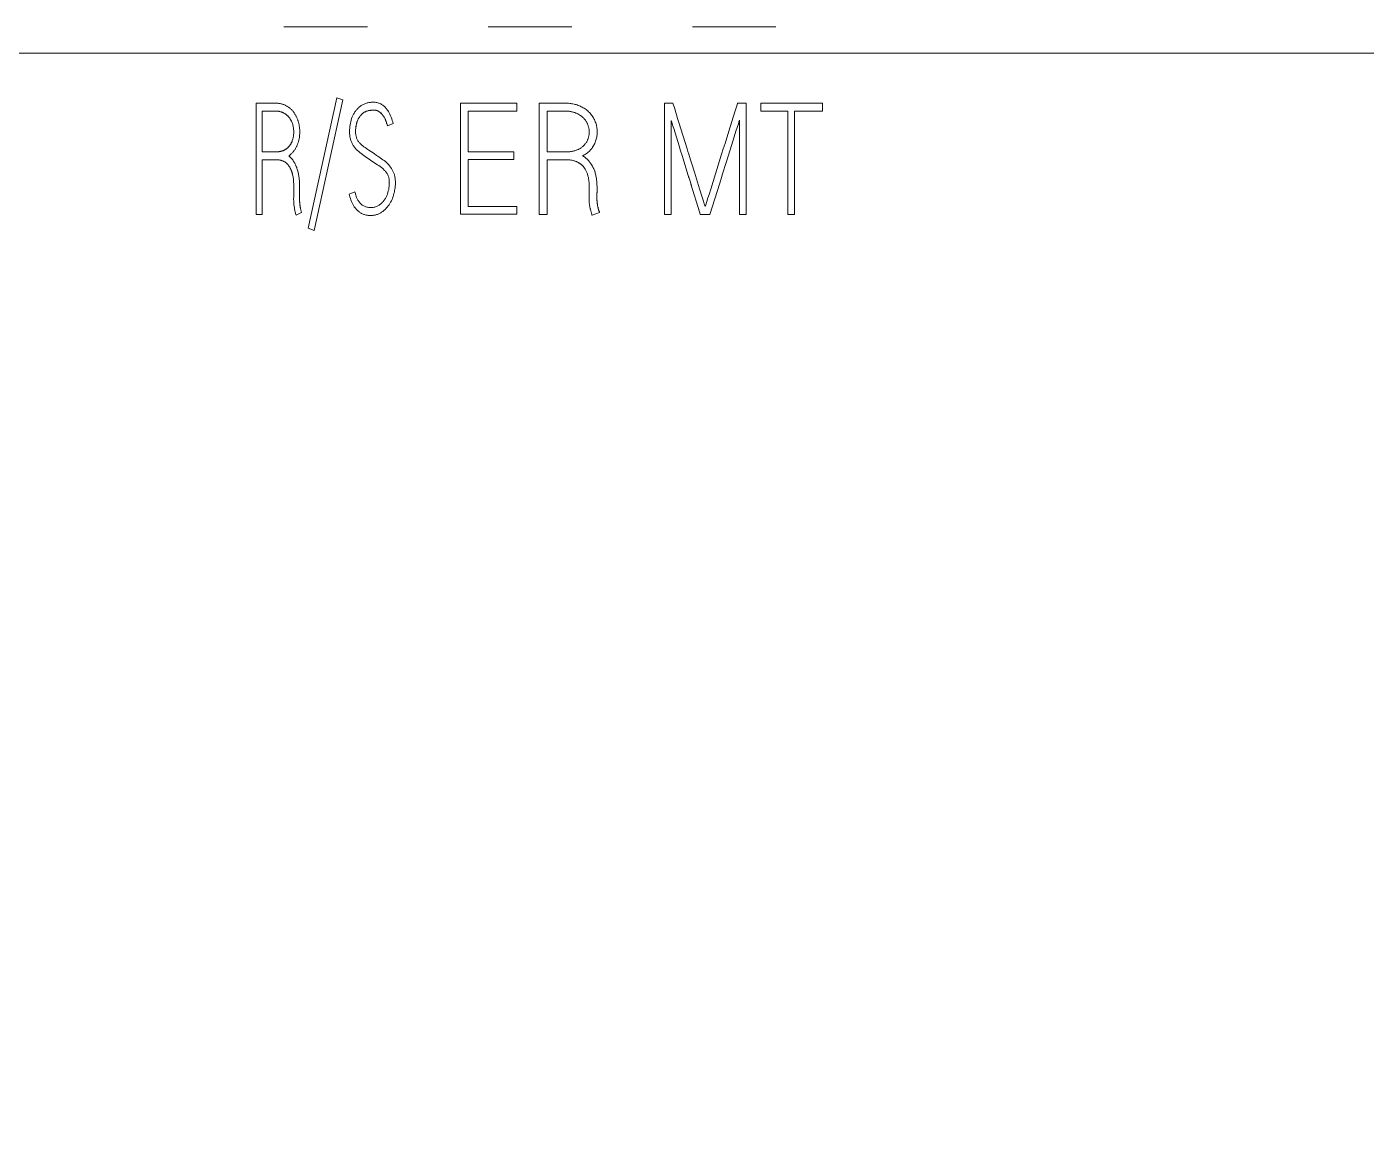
# Model space of a CAD drawing. Header units: millimetres. Extents: x 42356 to 50646, y 31507 to 39566.
# Drawn here: x 47631.91 to 47646.33, y 38466.67 to 38478.64 of the extents above; entities that cross this region are included whole.
import ezdxf

# ---------------------------------------------------------------- set-up
doc = ezdxf.new("R2010")
doc.units = ezdxf.units.MM
doc.set_wipeout_variables(frame=1)
doc.layers.add('000-PI-Oprema', color=30, linetype='Continuous', lineweight=5)

# ---------------------------------------------------------------- blocks, each defined once
blk = doc.blocks.new('A101_6ES7512-1DK01-0AB0')
at = {"layer": '000-PI-Oprema'}
for p, q in [((81.65, 46.35), (82.55, 46.35)), ((83.85, 46.35), (84.75, 46.35)), ((86.05, 46.35), (86.95, 46.35)), ((43.501, 46.065), (100, 46.065)), ((81.35, 44.327), (81.35, 45.527)), ((81.35, 45.527), (81.561, 45.527)), ((81.912, 44.179), (82.221, 45.585)), ((82.283, 45.562), (81.974, 44.156)), ((82.221, 45.585), (82.283, 45.562)), ((83.55, 44.33), (83.55, 45.527)), ((83.55, 45.527), (84.157, 45.527)), ((84.157, 45.527), (84.157, 45.442)), ((84.399, 44.327), (84.399, 45.527)), ((84.399, 45.527), (84.68, 45.527)), ((85.75, 44.327), (85.75, 45.527)), ((85.75, 45.527), (85.84, 45.527)), ((85.84, 45.527), (85.859, 45.467)), ((86.537, 45.527), (86.629, 45.527)), ((86.629, 45.527), (86.629, 44.327)), ((86.788, 45.44), (86.788, 45.525)), ((86.788, 45.525), (87.45, 45.525)), ((87.45, 45.525), (87.45, 45.44)), ((81.415, 45.442), (81.415, 45.003)), ((81.561, 45.442), (81.415, 45.442)), ((81.561, 45.442), (81.563, 45.442)), ((81.566, 45.442), (81.561, 45.442)), ((82.826, 45.307), (82.764, 45.284)), ((83.635, 45.442), (83.635, 45.003)), ((84.157, 45.442), (83.635, 45.442)), ((84.485, 45.442), (84.485, 45.003)), ((84.485, 45.442), (84.681, 45.442)), ((85.822, 45.341), (85.822, 44.327)), ((85.905, 45.319), (85.993, 45.036)), ((86.443, 45.224), (86.508, 45.432)), ((86.557, 44.327), (86.557, 45.344)), ((87.077, 45.44), (86.788, 45.44)), ((87.077, 44.327), (87.077, 45.44)), ((87.149, 45.44), (87.149, 44.327)), ((87.45, 45.44), (87.149, 45.44)), ((81.82, 45.211), (81.82, 45.216)), ((85.837, 45.289), (85.848, 45.255)), ((85.848, 45.255), (85.907, 45.066)), ((86.5, 45.165), (86.456, 45.025)), ((86.545, 45.304), (86.532, 45.264)), ((82.566, 45.02), (82.593, 45.002)), ((85.907, 45.066), (85.923, 45.014)), ((85.993, 45.036), (86.002, 45.006)), ((86.365, 44.979), (86.383, 45.036)), ((86.456, 45.025), (86.412, 44.886)), ((81.415, 45.003), (81.571, 45.003)), ((81.415, 44.918), (81.415, 44.327)), ((81.569, 44.918), (81.415, 44.918)), ((82.569, 44.922), (82.54, 44.942)), ((82.598, 44.902), (82.569, 44.922)), ((83.635, 45.003), (84.125, 45.003)), ((83.635, 44.919), (83.635, 44.414)), ((84.125, 44.919), (83.635, 44.919)), ((84.125, 45.003), (84.125, 44.919)), ((84.485, 45.003), (84.693, 45.003)), ((84.485, 44.918), (84.485, 44.327)), ((84.69, 44.918), (84.485, 44.918)), ((85.923, 45.014), (85.939, 44.963)), ((86.002, 45.006), (86.011, 44.977)), ((86.011, 44.977), (86.029, 44.917)), ((86.029, 44.917), (86.043, 44.872)), ((86.247, 44.601), (86.365, 44.979)), ((86.412, 44.886), (86.375, 44.766)), ((86.008, 44.739), (86.024, 44.688)), ((86.043, 44.872), (86.071, 44.783)), ((86.071, 44.783), (86.127, 44.605)), ((86.375, 44.766), (86.363, 44.726)), ((81.756, 44.513), (81.755, 44.629)), ((81.819, 44.602), (81.819, 44.568)), ((82.785, 44.677), (82.786, 44.669)), ((82.85, 44.666), (82.85, 44.668)), ((82.85, 44.663), (82.85, 44.666)), ((82.85, 44.661), (82.85, 44.663)), ((84.938, 44.513), (84.938, 44.618)), ((85.023, 44.612), (85.023, 44.568)), ((86.024, 44.688), (86.04, 44.636)), ((86.13, 44.344), (86.034, 44.653)), ((86.229, 44.544), (86.247, 44.601)), ((81.754, 44.498), (81.756, 44.513)), ((81.818, 44.527), (81.818, 44.506)), ((82.353, 44.548), (82.415, 44.572)), ((84.937, 44.498), (84.938, 44.513)), ((85.021, 44.55), (85.022, 44.552)), ((85.021, 44.545), (85.021, 44.549)), ((85.021, 44.542), (85.021, 44.545)), ((85.021, 44.538), (85.021, 44.542)), ((85.021, 44.539), (85.021, 44.515)), ((85.021, 44.515), (85.021, 44.508)), ((85.022, 44.558), (85.022, 44.562)), ((85.022, 44.557), (85.022, 44.558)), ((85.022, 44.553), (85.022, 44.555)), ((85.024, 44.462), (85.024, 44.455)), ((86.169, 44.471), (86.178, 44.441)), ((86.194, 44.431), (86.206, 44.469)), ((86.206, 44.469), (86.217, 44.507)), ((86.217, 44.507), (86.229, 44.544)), ((81.415, 44.327), (81.35, 44.327)), ((81.839, 44.349), (81.78, 44.319)), ((84.157, 44.33), (83.55, 44.33)), ((83.635, 44.414), (84.157, 44.414)), ((84.157, 44.414), (84.157, 44.33)), ((84.485, 44.327), (84.399, 44.327)), ((85.05, 44.349), (84.971, 44.319)), ((85.822, 44.327), (85.75, 44.327)), ((86.13, 44.344), (86.135, 44.327)), ((86.238, 44.327), (86.135, 44.327)), ((86.189, 44.412), (86.194, 44.431)), ((86.629, 44.327), (86.557, 44.327)), ((87.149, 44.327), (87.077, 44.327)), ((81.974, 44.156), (81.912, 44.179))]:
    blk.add_line(p, q, dxfattribs=at)
for points in [[(81.561, 45.527), (81.568, 45.527), (81.575, 45.527), (81.582, 45.526), (81.589, 45.525), (81.596, 45.524), (81.603, 45.523), (81.609, 45.522), (81.616, 45.521), (81.623, 45.519), (81.63, 45.517), (81.636, 45.515), (81.643, 45.513), (81.649, 45.511), (81.656, 45.508), (81.662, 45.505), (81.668, 45.502), (81.674, 45.499), (81.68, 45.496), (81.686, 45.492), (81.692, 45.489), (81.698, 45.485), (81.704, 45.481), (81.709, 45.477), (81.714, 45.473), (81.72, 45.468), (81.725, 45.463), (81.73, 45.459), (81.735, 45.454), (81.739, 45.449), (81.744, 45.444), (81.748, 45.438), (81.753, 45.433), (81.757, 45.427), (81.761, 45.422), (81.764, 45.416), (81.768, 45.41), (81.772, 45.404), (81.775, 45.398), (81.778, 45.392), (81.782, 45.386), (81.785, 45.38), (81.788, 45.374), (81.79, 45.367), (81.793, 45.361), (81.796, 45.354), (81.798, 45.348), (81.8, 45.341), (81.802, 45.335), (81.804, 45.328), (81.806, 45.321), (81.81, 45.308), (81.813, 45.294), (81.815, 45.281), (81.817, 45.267), (81.819, 45.253), (81.82, 45.24), (81.82, 45.226), (81.82, 45.212), (81.82, 45.198), (81.819, 45.185), (81.818, 45.171), (81.816, 45.157), (81.813, 45.144), (81.811, 45.13), (81.809, 45.124), (81.807, 45.117), (81.805, 45.11), (81.804, 45.104), (81.801, 45.097), (81.799, 45.091), (81.797, 45.084), (81.794, 45.078), (81.792, 45.071), (81.789, 45.065), (81.786, 45.059), (81.783, 45.053), (81.779, 45.046), (81.776, 45.04), (81.773, 45.035), (81.769, 45.029), (81.765, 45.023), (81.761, 45.017), (81.757, 45.012), (81.753, 45.006), (81.748, 45.001), (81.744, 44.996), (81.739, 44.991), (81.734, 44.986), (81.729, 44.981), (81.724, 44.976), (81.719, 44.972), (81.713, 44.968), (81.708, 44.963), (81.702, 44.959)], [(82.54, 44.942), (82.497, 44.973), (82.483, 44.983), (82.469, 44.994), (82.455, 45.005), (82.442, 45.017), (82.429, 45.029), (82.424, 45.036), (82.418, 45.042), (82.412, 45.049), (82.407, 45.056), (82.402, 45.063), (82.397, 45.071), (82.392, 45.078), (82.388, 45.086), (82.383, 45.094), (82.38, 45.102), (82.376, 45.11), (82.373, 45.118), (82.37, 45.126), (82.367, 45.135), (82.365, 45.143), (82.363, 45.152), (82.361, 45.16), (82.36, 45.169), (82.359, 45.178), (82.358, 45.187), (82.357, 45.195), (82.357, 45.204), (82.357, 45.222), (82.357, 45.24), (82.358, 45.257), (82.36, 45.275), (82.362, 45.293), (82.365, 45.31), (82.369, 45.327), (82.374, 45.344), (82.379, 45.361), (82.385, 45.378), (82.392, 45.394), (82.396, 45.402), (82.4, 45.409), (82.405, 45.417), (82.409, 45.425), (82.414, 45.432), (82.419, 45.439), (82.424, 45.446), (82.43, 45.453), (82.435, 45.46), (82.441, 45.467), (82.448, 45.473), (82.454, 45.479), (82.461, 45.485), (82.468, 45.49), (82.475, 45.495), (82.482, 45.5), (82.489, 45.505), (82.497, 45.509), (82.505, 45.513), (82.513, 45.517), (82.521, 45.52), (82.529, 45.523), (82.538, 45.526), (82.546, 45.529), (82.555, 45.531), (82.564, 45.533), (82.572, 45.534), (82.581, 45.535), (82.59, 45.536), (82.599, 45.537), (82.608, 45.537), (82.617, 45.537), (82.626, 45.537), (82.634, 45.536), (82.643, 45.535), (82.652, 45.533), (82.66, 45.531), (82.669, 45.528), (82.677, 45.525), (82.685, 45.522), (82.693, 45.518), (82.701, 45.513), (82.708, 45.509), (82.716, 45.504), (82.723, 45.498), (82.729, 45.493), (82.736, 45.487), (82.742, 45.48), (82.748, 45.474), (82.754, 45.467), (82.759, 45.46), (82.765, 45.453), (82.77, 45.446), (82.775, 45.438), (82.779, 45.431), (82.784, 45.423), (82.792, 45.407), (82.799, 45.391), (82.806, 45.375), (82.812, 45.358)], [(82.764, 45.284), (82.76, 45.3), (82.755, 45.316), (82.75, 45.332), (82.744, 45.347), (82.741, 45.354), (82.737, 45.362), (82.733, 45.369), (82.729, 45.376), (82.725, 45.383), (82.72, 45.39), (82.715, 45.397), (82.71, 45.403), (82.705, 45.409), (82.699, 45.415), (82.693, 45.421), (82.687, 45.426), (82.68, 45.431), (82.673, 45.436), (82.666, 45.44), (82.659, 45.443), (82.651, 45.446), (82.643, 45.449), (82.635, 45.45), (82.627, 45.451), (82.618, 45.452), (82.61, 45.452), (82.602, 45.452), (82.594, 45.451), (82.577, 45.449), (82.569, 45.447), (82.561, 45.446), (82.553, 45.444), (82.545, 45.441), (82.537, 45.439), (82.529, 45.435), (82.522, 45.432), (82.515, 45.428), (82.508, 45.423), (82.501, 45.418), (82.494, 45.413), (82.488, 45.407), (82.482, 45.402), (82.477, 45.395), (82.471, 45.389), (82.466, 45.382), (82.462, 45.375), (82.457, 45.368), (82.453, 45.361), (82.449, 45.354), (82.446, 45.346), (82.443, 45.339), (82.44, 45.331), (82.437, 45.323), (82.434, 45.315), (82.432, 45.307), (82.43, 45.299), (82.428, 45.291), (82.425, 45.275), (82.423, 45.258), (82.422, 45.241), (82.422, 45.225), (82.422, 45.208), (82.422, 45.2), (82.423, 45.191), (82.424, 45.183), (82.426, 45.175), (82.427, 45.167), (82.43, 45.159), (82.432, 45.151), (82.435, 45.144), (82.439, 45.136), (82.443, 45.129), (82.447, 45.122), (82.452, 45.115), (82.457, 45.108), (82.462, 45.102), (82.468, 45.096), (82.473, 45.09), (82.479, 45.084), (82.485, 45.079), (82.498, 45.068), (82.511, 45.058), (82.525, 45.048), (82.538, 45.039), (82.552, 45.029), (82.566, 45.02)], [(82.575, 45.448), (82.581, 45.449), (82.587, 45.45), (82.593, 45.451), (82.598, 45.451), (82.604, 45.452), (82.61, 45.452), (82.616, 45.452), (82.622, 45.452), (82.627, 45.451), (82.633, 45.451), (82.639, 45.45), (82.644, 45.448)], [(84.68, 45.527), (84.692, 45.527), (84.704, 45.526), (84.716, 45.526), (84.728, 45.524), (84.74, 45.523), (84.751, 45.521), (84.763, 45.519), (84.775, 45.517), (84.786, 45.514), (84.798, 45.511), (84.809, 45.507), (84.82, 45.503), (84.832, 45.499), (84.843, 45.494), (84.853, 45.489), (84.864, 45.484), (84.874, 45.478), (84.885, 45.472), (84.895, 45.466), (84.904, 45.459), (84.914, 45.451), (84.923, 45.443), (84.931, 45.435), (84.94, 45.427), (84.948, 45.418), (84.956, 45.409), (84.963, 45.399), (84.97, 45.39), (84.977, 45.38), (84.983, 45.37), (84.989, 45.359), (84.994, 45.349), (84.999, 45.338), (85.004, 45.327), (85.008, 45.315), (85.012, 45.304), (85.015, 45.293), (85.017, 45.281), (85.02, 45.269), (85.022, 45.257), (85.023, 45.246), (85.024, 45.234), (85.024, 45.222), (85.024, 45.21), (85.024, 45.198), (85.023, 45.186), (85.021, 45.174), (85.019, 45.162), (85.017, 45.151), (85.014, 45.139), (85.011, 45.127), (85.007, 45.116), (85.003, 45.105), (84.998, 45.094), (84.993, 45.083), (84.988, 45.073), (84.982, 45.062), (84.975, 45.052), (84.972, 45.047), (84.968, 45.042), (84.965, 45.038), (84.961, 45.033), (84.957, 45.028), (84.953, 45.024), (84.949, 45.02), (84.945, 45.015), (84.941, 45.011), (84.937, 45.007), (84.928, 44.999), (84.918, 44.992), (84.909, 44.984), (84.899, 44.978), (84.888, 44.971), (84.878, 44.965), (84.867, 44.959)], [(85.859, 45.467), (85.891, 45.363), (85.905, 45.319)], [(86.508, 45.432), (86.532, 45.508), (86.537, 45.527)], [(81.565, 45.442), (81.567, 45.442), (81.569, 45.442)], [(81.566, 45.442), (81.571, 45.442), (81.573, 45.442), (81.575, 45.442), (81.577, 45.442), (81.578, 45.441), (81.579, 45.441), (81.58, 45.441), (81.581, 45.441), (81.582, 45.441), (81.582, 45.441), (81.583, 45.441), (81.584, 45.441)], [(81.571, 45.003), (81.576, 45.003), (81.581, 45.003), (81.585, 45.003), (81.59, 45.003), (81.595, 45.004), (81.599, 45.005), (81.604, 45.005), (81.608, 45.006), (81.613, 45.007), (81.618, 45.008), (81.622, 45.009), (81.626, 45.01), (81.631, 45.012), (81.635, 45.013), (81.64, 45.015), (81.644, 45.017), (81.648, 45.018), (81.652, 45.021), (81.656, 45.023), (81.66, 45.025), (81.664, 45.027), (81.668, 45.03), (81.672, 45.032), (81.676, 45.035), (81.68, 45.038), (81.683, 45.041), (81.687, 45.044), (81.69, 45.047), (81.694, 45.05), (81.697, 45.053), (81.7, 45.057), (81.703, 45.06), (81.706, 45.064), (81.709, 45.067), (81.712, 45.071), (81.715, 45.075), (81.718, 45.078), (81.72, 45.082), (81.723, 45.086), (81.725, 45.09), (81.727, 45.094), (81.729, 45.098), (81.731, 45.102), (81.733, 45.106), (81.735, 45.111), (81.737, 45.115), (81.739, 45.119), (81.74, 45.124), (81.743, 45.132), (81.746, 45.141), (81.748, 45.15), (81.75, 45.159), (81.752, 45.168), (81.753, 45.178), (81.754, 45.187), (81.755, 45.196), (81.755, 45.206), (81.756, 45.215), (81.755, 45.224), (81.755, 45.234), (81.754, 45.243), (81.753, 45.252), (81.752, 45.261), (81.75, 45.271), (81.748, 45.28), (81.746, 45.289), (81.744, 45.298), (81.741, 45.307), (81.738, 45.315), (81.734, 45.324), (81.73, 45.332), (81.728, 45.336), (81.726, 45.34), (81.724, 45.344), (81.722, 45.348), (81.719, 45.352), (81.717, 45.356), (81.714, 45.36), (81.712, 45.364), (81.709, 45.368), (81.706, 45.371), (81.703, 45.375), (81.7, 45.378), (81.697, 45.382), (81.694, 45.385), (81.69, 45.389), (81.687, 45.392), (81.684, 45.395), (81.68, 45.398), (81.677, 45.401), (81.673, 45.404), (81.669, 45.407), (81.665, 45.409), (81.662, 45.412), (81.658, 45.414), (81.654, 45.417), (81.65, 45.419), (81.646, 45.421), (81.642, 45.423), (81.637, 45.425), (81.633, 45.427), (81.629, 45.429), (81.625, 45.43), (81.62, 45.432), (81.616, 45.434), (81.611, 45.435), (81.607, 45.436), (81.602, 45.437), (81.598, 45.438), (81.593, 45.439), (81.589, 45.44), (81.584, 45.441), (81.58, 45.441), (81.575, 45.442), (81.57, 45.442)], [(82.421, 45.219), (82.421, 45.225), (82.422, 45.23), (82.422, 45.236), (82.422, 45.242), (82.423, 45.253), (82.424, 45.265), (82.425, 45.27), (82.426, 45.276), (82.426, 45.282), (82.427, 45.287), (82.429, 45.293), (82.43, 45.299), (82.431, 45.304), (82.433, 45.31), (82.434, 45.315), (82.436, 45.321), (82.438, 45.326), (82.44, 45.332)], [(82.442, 45.337), (82.444, 45.342), (82.446, 45.347)], [(82.449, 45.353), (82.451, 45.358), (82.454, 45.363)], [(82.457, 45.368), (82.46, 45.372), (82.463, 45.377)], [(82.466, 45.382), (82.469, 45.386), (82.473, 45.391), (82.477, 45.395), (82.48, 45.4), (82.484, 45.404), (82.488, 45.408), (82.493, 45.411), (82.497, 45.415), (82.502, 45.419)], [(82.506, 45.422), (82.511, 45.425), (82.516, 45.428)], [(82.521, 45.431), (82.526, 45.434), (82.531, 45.436), (82.536, 45.438), (82.542, 45.44), (82.547, 45.442), (82.553, 45.444), (82.558, 45.445), (82.564, 45.446), (82.57, 45.447)], [(82.65, 45.447), (82.653, 45.446), (82.655, 45.445), (82.661, 45.443), (82.666, 45.44), (82.671, 45.437), (82.676, 45.434), (82.681, 45.431), (82.685, 45.428), (82.69, 45.424), (82.694, 45.42)], [(82.698, 45.416), (82.702, 45.412), (82.706, 45.408)], [(82.71, 45.404), (82.713, 45.399), (82.717, 45.395), (82.72, 45.39), (82.723, 45.385), (82.727, 45.38), (82.729, 45.376)], [(82.732, 45.371), (82.735, 45.366), (82.738, 45.36)], [(82.74, 45.355), (82.743, 45.35), (82.745, 45.345), (82.747, 45.339), (82.749, 45.334), (82.751, 45.329), (82.753, 45.323), (82.755, 45.318), (82.756, 45.312), (82.758, 45.306), (82.76, 45.301), (82.761, 45.295), (82.764, 45.284)], [(82.812, 45.358), (82.817, 45.341), (82.822, 45.324), (82.826, 45.307)], [(84.693, 45.003), (84.7, 45.003), (84.707, 45.003), (84.714, 45.003), (84.721, 45.004), (84.728, 45.004), (84.735, 45.005), (84.742, 45.006), (84.749, 45.007), (84.756, 45.008), (84.763, 45.01), (84.769, 45.011), (84.776, 45.013), (84.783, 45.015), (84.789, 45.017), (84.796, 45.019), (84.802, 45.021), (84.809, 45.024), (84.815, 45.027), (84.822, 45.029), (84.828, 45.032), (84.834, 45.036), (84.84, 45.039), (84.846, 45.043), (84.851, 45.046), (84.857, 45.05), (84.862, 45.055), (84.868, 45.059), (84.873, 45.064), (84.878, 45.068), (84.883, 45.073), (84.888, 45.078), (84.892, 45.084), (84.896, 45.089), (84.9, 45.095), (84.904, 45.1), (84.908, 45.106), (84.911, 45.112), (84.915, 45.118), (84.918, 45.124), (84.921, 45.131), (84.923, 45.137), (84.926, 45.144), (84.928, 45.15), (84.93, 45.157), (84.932, 45.163), (84.933, 45.17), (84.935, 45.177), (84.936, 45.184), (84.937, 45.191), (84.938, 45.198), (84.938, 45.205), (84.938, 45.212), (84.938, 45.219), (84.938, 45.226), (84.938, 45.232), (84.937, 45.239), (84.936, 45.246), (84.935, 45.253), (84.934, 45.26), (84.932, 45.267), (84.93, 45.273), (84.928, 45.28), (84.926, 45.287), (84.924, 45.293), (84.921, 45.299), (84.919, 45.306), (84.916, 45.312), (84.912, 45.318), (84.909, 45.324), (84.905, 45.33), (84.902, 45.336), (84.898, 45.342), (84.894, 45.347), (84.889, 45.353), (84.885, 45.358), (84.88, 45.363), (84.876, 45.368), (84.871, 45.373), (84.866, 45.377), (84.86, 45.382), (84.855, 45.386), (84.849, 45.39), (84.844, 45.394), (84.838, 45.398), (84.832, 45.402), (84.826, 45.405), (84.82, 45.409), (84.814, 45.412), (84.808, 45.415), (84.802, 45.418), (84.795, 45.42), (84.789, 45.423), (84.782, 45.425), (84.776, 45.427), (84.769, 45.429), (84.762, 45.431), (84.756, 45.433), (84.749, 45.435), (84.742, 45.436), (84.735, 45.437), (84.728, 45.438), (84.721, 45.439), (84.714, 45.44), (84.708, 45.441), (84.701, 45.441), (84.694, 45.442), (84.687, 45.442), (84.68, 45.442)], [(84.685, 45.442), (84.687, 45.442), (84.689, 45.442)], [(84.693, 45.442), (84.694, 45.442), (84.696, 45.442)], [(84.698, 45.442), (84.7, 45.441), (84.702, 45.441), (84.704, 45.441)], [(84.705, 45.441), (84.707, 45.441), (84.709, 45.441)], [(84.713, 45.44), (84.715, 45.44), (84.717, 45.44)], [(84.72, 45.44), (84.722, 45.439), (84.724, 45.439)], [(85.822, 45.341), (85.827, 45.323), (85.837, 45.289)], [(86.557, 45.344), (86.551, 45.324), (86.545, 45.304)], [(84.938, 45.228), (84.938, 45.227), (84.938, 45.226), (84.938, 45.225), (84.938, 45.224), (84.938, 45.223)], [(84.938, 45.221), (84.938, 45.22), (84.938, 45.219), (84.938, 45.218), (84.938, 45.217), (84.938, 45.216)], [(86.383, 45.036), (86.401, 45.092), (86.443, 45.224)], [(86.532, 45.264), (86.519, 45.224), (86.5, 45.165)], [(81.755, 44.629), (81.755, 44.639), (81.755, 44.65), (81.755, 44.66), (81.754, 44.671), (81.754, 44.681), (81.753, 44.692), (81.752, 44.702), (81.751, 44.713), (81.749, 44.723), (81.748, 44.733), (81.746, 44.743), (81.743, 44.754), (81.742, 44.759), (81.741, 44.764), (81.74, 44.769), (81.738, 44.774), (81.737, 44.779), (81.735, 44.784), (81.734, 44.789), (81.732, 44.794), (81.73, 44.798), (81.728, 44.803), (81.726, 44.808), (81.724, 44.813), (81.722, 44.818), (81.72, 44.822), (81.717, 44.827), (81.715, 44.832), (81.712, 44.836), (81.71, 44.841), (81.707, 44.845), (81.704, 44.849), (81.701, 44.854), (81.697, 44.858), (81.694, 44.862), (81.691, 44.866), (81.687, 44.87), (81.683, 44.873), (81.68, 44.877), (81.676, 44.881), (81.672, 44.884), (81.667, 44.887), (81.663, 44.89), (81.659, 44.893), (81.654, 44.896), (81.65, 44.898), (81.645, 44.901), (81.64, 44.903), (81.635, 44.905), (81.631, 44.907), (81.626, 44.909), (81.621, 44.91), (81.616, 44.912), (81.611, 44.913), (81.605, 44.914), (81.6, 44.915), (81.595, 44.916), (81.59, 44.917), (81.585, 44.917), (81.579, 44.918), (81.574, 44.918), (81.569, 44.918)], [(81.702, 44.959), (81.706, 44.956), (81.71, 44.953), (81.714, 44.949), (81.718, 44.946), (81.721, 44.942), (81.725, 44.939), (81.728, 44.935), (81.732, 44.931), (81.735, 44.927), (81.738, 44.923), (81.741, 44.919), (81.744, 44.915), (81.747, 44.911), (81.75, 44.906), (81.753, 44.902), (81.756, 44.898), (81.761, 44.889), (81.766, 44.88), (81.771, 44.871), (81.775, 44.862), (81.779, 44.852), (81.783, 44.843), (81.787, 44.834), (81.79, 44.824), (81.794, 44.814), (81.797, 44.805), (81.799, 44.795), (81.802, 44.785), (81.804, 44.775), (81.806, 44.765), (81.808, 44.755), (81.81, 44.745), (81.811, 44.734), (81.813, 44.724), (81.814, 44.714), (81.815, 44.704), (81.816, 44.694), (81.817, 44.684), (81.817, 44.673), (81.818, 44.663), (81.818, 44.653), (81.819, 44.643), (81.819, 44.632), (81.819, 44.622), (81.819, 44.602)], [(82.688, 44.937), (82.702, 44.927), (82.715, 44.918), (82.729, 44.908), (82.742, 44.898), (82.754, 44.887), (82.766, 44.876), (82.778, 44.864), (82.788, 44.851), (82.799, 44.838), (82.808, 44.824), (82.812, 44.817), (82.817, 44.81), (82.82, 44.803), (82.824, 44.796), (82.828, 44.788), (82.831, 44.78), (82.834, 44.773), (82.837, 44.765), (82.839, 44.757), (82.841, 44.749), (82.843, 44.741), (82.845, 44.733), (82.847, 44.717), (82.849, 44.7), (82.85, 44.684), (82.85, 44.667), (82.85, 44.651), (82.849, 44.634), (82.847, 44.618), (82.845, 44.601), (82.842, 44.585), (82.839, 44.569), (82.835, 44.552), (82.831, 44.536), (82.826, 44.521), (82.82, 44.505), (82.814, 44.49), (82.807, 44.475), (82.799, 44.46), (82.791, 44.446), (82.782, 44.432), (82.773, 44.419), (82.762, 44.406), (82.751, 44.394), (82.74, 44.382), (82.727, 44.371), (82.721, 44.366), (82.714, 44.361), (82.707, 44.356), (82.7, 44.352), (82.693, 44.347), (82.686, 44.343), (82.679, 44.339), (82.671, 44.336), (82.664, 44.332), (82.656, 44.329), (82.648, 44.327), (82.64, 44.324), (82.632, 44.322), (82.624, 44.321), (82.616, 44.319), (82.608, 44.318), (82.599, 44.317), (82.591, 44.317), (82.583, 44.317), (82.575, 44.317), (82.566, 44.317), (82.558, 44.318), (82.55, 44.319), (82.542, 44.32), (82.534, 44.322), (82.526, 44.324), (82.518, 44.326), (82.51, 44.329), (82.502, 44.332), (82.494, 44.335), (82.487, 44.339), (82.48, 44.343), (82.472, 44.347), (82.466, 44.352), (82.459, 44.357), (82.453, 44.362), (82.446, 44.367), (82.44, 44.373), (82.434, 44.379), (82.429, 44.385), (82.423, 44.391), (82.418, 44.398), (82.413, 44.404), (82.408, 44.411), (82.404, 44.418), (82.399, 44.425), (82.391, 44.439), (82.384, 44.454), (82.377, 44.469), (82.371, 44.485), (82.366, 44.5), (82.361, 44.516), (82.357, 44.532), (82.353, 44.548)], [(82.415, 44.572), (82.417, 44.563), (82.419, 44.554), (82.421, 44.546), (82.423, 44.537), (82.426, 44.529), (82.429, 44.52), (82.432, 44.512), (82.435, 44.504), (82.439, 44.496), (82.443, 44.488), (82.447, 44.481), (82.452, 44.473), (82.457, 44.466), (82.462, 44.459), (82.468, 44.452), (82.474, 44.446), (82.48, 44.44), (82.487, 44.434), (82.494, 44.429), (82.501, 44.424), (82.509, 44.42), (82.517, 44.416), (82.525, 44.413), (82.533, 44.41), (82.542, 44.407), (82.55, 44.405), (82.559, 44.404), (82.568, 44.403), (82.576, 44.402), (82.585, 44.402), (82.594, 44.402), (82.603, 44.403), (82.611, 44.404), (82.62, 44.405), (82.629, 44.407), (82.637, 44.41), (82.645, 44.413), (82.654, 44.416), (82.661, 44.42), (82.669, 44.425), (82.676, 44.429), (82.684, 44.434), (82.69, 44.44), (82.697, 44.446), (82.704, 44.452), (82.71, 44.458), (82.716, 44.465), (82.721, 44.471), (82.727, 44.478), (82.732, 44.485), (82.737, 44.493), (82.742, 44.5), (82.746, 44.508), (82.75, 44.515), (82.754, 44.523), (82.757, 44.531), (82.761, 44.539), (82.764, 44.548), (82.769, 44.564), (82.774, 44.581), (82.778, 44.598), (82.781, 44.616), (82.783, 44.633), (82.785, 44.65), (82.785, 44.659), (82.785, 44.668), (82.785, 44.677), (82.785, 44.685), (82.784, 44.694), (82.783, 44.703), (82.782, 44.712), (82.78, 44.72), (82.778, 44.729), (82.775, 44.737), (82.772, 44.745), (82.768, 44.753), (82.764, 44.761), (82.76, 44.768), (82.755, 44.776), (82.75, 44.783), (82.745, 44.79), (82.739, 44.797), (82.733, 44.803), (82.727, 44.81), (82.721, 44.816), (82.714, 44.822), (82.701, 44.833), (82.687, 44.844), (82.672, 44.854), (82.657, 44.863), (82.628, 44.882)], [(82.593, 45.002), (82.62, 44.983), (82.647, 44.964)], [(82.628, 44.882), (82.613, 44.892), (82.598, 44.902)], [(82.647, 44.964), (82.661, 44.955), (82.688, 44.937)], [(84.938, 44.618), (84.938, 44.626), (84.938, 44.635), (84.938, 44.643), (84.938, 44.651), (84.937, 44.659), (84.937, 44.668), (84.936, 44.676), (84.935, 44.684), (84.934, 44.692), (84.933, 44.7), (84.932, 44.708), (84.93, 44.716), (84.929, 44.725), (84.927, 44.733), (84.925, 44.741), (84.923, 44.749), (84.921, 44.757), (84.918, 44.764), (84.916, 44.772), (84.913, 44.78), (84.91, 44.788), (84.906, 44.795), (84.902, 44.803), (84.899, 44.81), (84.894, 44.817), (84.892, 44.82), (84.89, 44.824), (84.888, 44.827), (84.885, 44.831), (84.883, 44.834), (84.88, 44.837), (84.878, 44.84), (84.875, 44.843), (84.872, 44.847), (84.869, 44.85), (84.867, 44.853), (84.864, 44.855), (84.861, 44.858), (84.858, 44.861), (84.855, 44.864), (84.851, 44.866), (84.848, 44.869), (84.845, 44.872), (84.842, 44.874), (84.838, 44.876), (84.835, 44.879), (84.831, 44.881), (84.828, 44.883), (84.824, 44.885), (84.821, 44.887), (84.817, 44.889), (84.814, 44.891), (84.81, 44.893), (84.806, 44.895), (84.802, 44.897), (84.799, 44.898), (84.795, 44.9), (84.787, 44.903), (84.779, 44.905), (84.771, 44.907), (84.764, 44.91), (84.756, 44.911), (84.747, 44.913), (84.739, 44.914), (84.731, 44.915), (84.723, 44.916), (84.715, 44.917), (84.706, 44.917), (84.698, 44.918), (84.69, 44.918)], [(84.867, 44.959), (84.872, 44.957), (84.877, 44.954), (84.881, 44.951), (84.886, 44.948), (84.89, 44.945), (84.894, 44.941), (84.899, 44.938), (84.903, 44.935), (84.907, 44.931), (84.911, 44.927), (84.915, 44.924), (84.918, 44.92), (84.922, 44.916), (84.926, 44.912), (84.93, 44.908), (84.933, 44.904), (84.937, 44.9), (84.94, 44.896), (84.943, 44.892), (84.947, 44.887), (84.95, 44.883), (84.953, 44.879), (84.956, 44.874), (84.959, 44.87), (84.962, 44.865), (84.965, 44.861), (84.968, 44.856), (84.971, 44.852), (84.973, 44.847), (84.976, 44.842), (84.978, 44.837), (84.981, 44.833), (84.983, 44.828), (84.985, 44.823), (84.988, 44.818), (84.99, 44.813), (84.992, 44.808), (84.994, 44.803), (84.996, 44.798), (84.997, 44.793), (85.001, 44.782), (85.004, 44.772), (85.007, 44.762), (85.009, 44.751), (85.011, 44.741), (85.013, 44.73), (85.015, 44.72), (85.017, 44.709), (85.018, 44.698), (85.019, 44.688), (85.02, 44.677), (85.021, 44.666), (85.022, 44.656), (85.022, 44.645), (85.023, 44.634), (85.023, 44.623), (85.023, 44.612)], [(85.939, 44.963), (85.949, 44.928), (86.013, 44.722)], [(82.85, 44.653), (82.85, 44.654), (82.85, 44.657)], [(86.127, 44.605), (86.155, 44.515), (86.169, 44.471)], [(86.363, 44.726), (86.344, 44.666), (86.238, 44.327)], [(81.78, 44.319), (81.777, 44.328), (81.775, 44.337), (81.773, 44.347), (81.77, 44.356), (81.768, 44.365), (81.767, 44.375), (81.765, 44.384), (81.763, 44.394), (81.762, 44.398), (81.762, 44.403), (81.76, 44.412), (81.759, 44.422), (81.758, 44.432), (81.757, 44.441), (81.756, 44.451), (81.756, 44.46), (81.755, 44.47), (81.755, 44.474), (81.755, 44.479), (81.754, 44.484), (81.754, 44.489), (81.754, 44.494), (81.754, 44.498)], [(81.819, 44.568), (81.819, 44.563), (81.818, 44.558), (81.818, 44.553), (81.818, 44.548), (81.818, 44.542), (81.818, 44.527)], [(81.818, 44.506), (81.818, 44.501), (81.818, 44.496), (81.818, 44.491), (81.818, 44.486), (81.818, 44.48), (81.819, 44.475), (81.819, 44.47), (81.819, 44.465), (81.82, 44.46), (81.82, 44.455), (81.82, 44.45), (81.821, 44.444), (81.821, 44.439), (81.822, 44.434), (81.822, 44.429), (81.823, 44.424), (81.824, 44.419), (81.824, 44.414), (81.825, 44.409), (81.826, 44.404), (81.827, 44.399), (81.828, 44.394), (81.829, 44.388), (81.83, 44.383), (81.831, 44.378), (81.833, 44.373), (81.834, 44.368), (81.835, 44.363), (81.837, 44.359), (81.838, 44.354), (81.839, 44.349)], [(84.971, 44.319), (84.968, 44.325), (84.966, 44.332), (84.964, 44.338), (84.962, 44.344), (84.96, 44.351), (84.958, 44.357), (84.956, 44.364), (84.954, 44.371), (84.952, 44.377), (84.951, 44.384), (84.949, 44.39), (84.948, 44.397), (84.946, 44.404), (84.945, 44.41), (84.944, 44.417), (84.943, 44.424), (84.942, 44.431), (84.941, 44.437), (84.94, 44.444), (84.939, 44.451), (84.939, 44.458), (84.938, 44.464), (84.938, 44.471), (84.937, 44.478), (84.937, 44.485), (84.937, 44.492), (84.937, 44.498)], [(85.022, 44.558), (85.022, 44.555), (85.022, 44.552), (85.021, 44.548)], [(85.021, 44.508), (85.021, 44.505), (85.021, 44.502), (85.021, 44.498), (85.022, 44.495), (85.022, 44.492), (85.022, 44.488), (85.022, 44.485), (85.022, 44.482), (85.022, 44.478), (85.023, 44.475), (85.023, 44.472), (85.023, 44.468), (85.024, 44.462)], [(85.023, 44.568), (85.023, 44.565), (85.022, 44.562)], [(85.024, 44.455), (85.024, 44.452), (85.025, 44.448), (85.025, 44.445), (85.026, 44.442), (85.026, 44.438), (85.026, 44.435), (85.027, 44.432), (85.027, 44.429), (85.028, 44.425), (85.028, 44.422), (85.029, 44.419), (85.03, 44.415), (85.03, 44.412), (85.031, 44.409), (85.032, 44.406), (85.033, 44.402), (85.033, 44.399), (85.034, 44.396), (85.035, 44.393), (85.036, 44.39), (85.037, 44.386), (85.038, 44.383), (85.039, 44.38), (85.04, 44.377), (85.041, 44.374), (85.042, 44.37), (85.043, 44.367), (85.044, 44.364), (85.045, 44.361), (85.046, 44.358), (85.048, 44.355), (85.049, 44.352), (85.05, 44.349)], [(86.178, 44.441), (86.183, 44.426), (86.189, 44.412)]]:
    blk.add_lwpolyline(points, dxfattribs=at)

msp = doc.modelspace()

# ---------------------------------------------------------------- wipeouts: each hides what was drawn before it
msp.add_wipeout([(47553.026, 38490.839), (47653.026, 38490.839), (47653.026, 38373.739), (47553.026, 38373.739)]).dxf.layer = '000-PI-Oprema'

# ---------------------------------------------------------------- next in the draw order: block references
at = {"layer": '000-PI-Oprema'}
msp.add_blockref('A101_6ES7512-1DK01-0AB0', (47553.026, 38432.289), dxfattribs=at)

doc.saveas('drawing.dxf')
